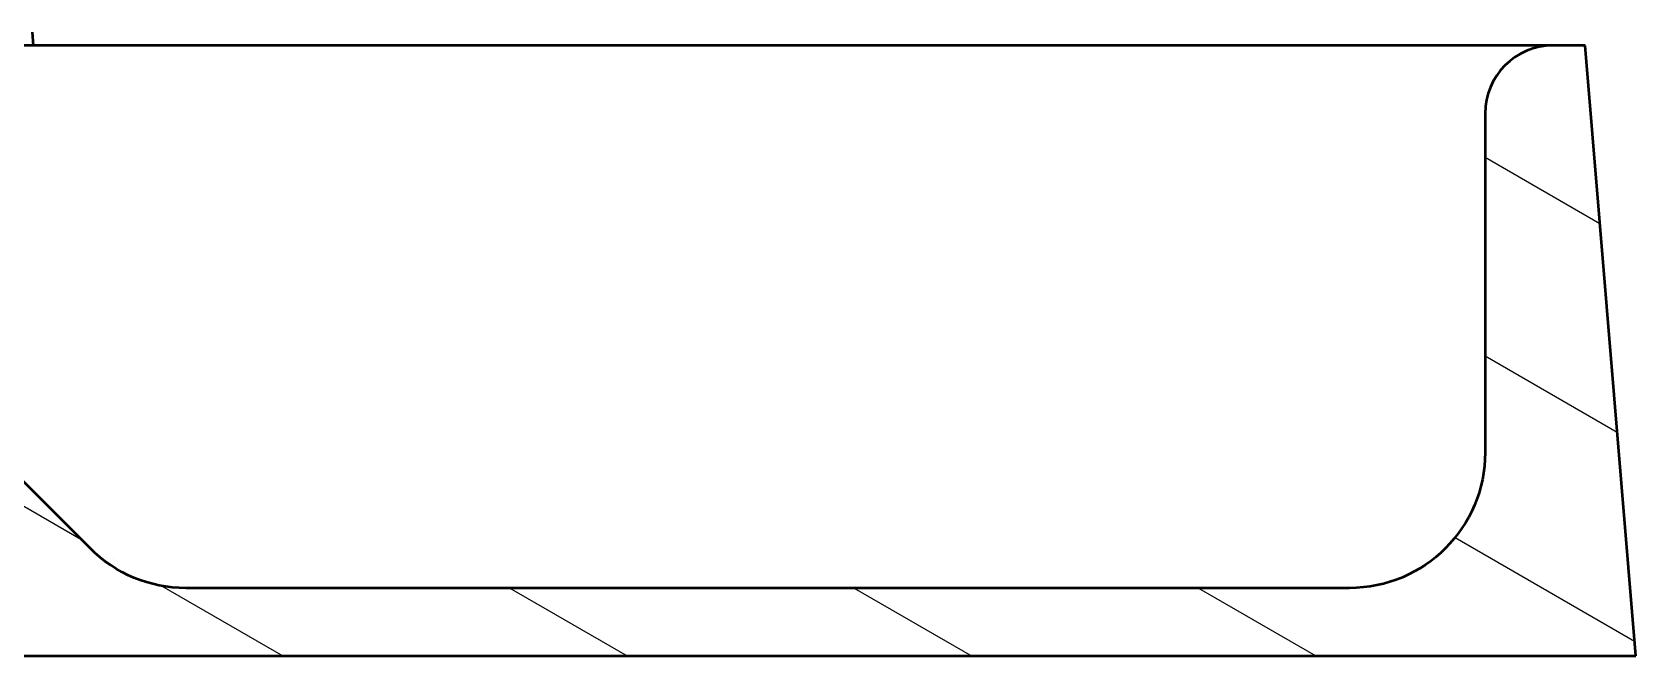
# Model space of a CAD drawing. Header units: inches. Extents: x 0.5 to 16.8, y 0.4 to 9.6.
# Drawn here: x 3.137 to 4.302, y 5.734 to 6.186 of the extents above; entities that cross this region are included whole.
import ezdxf

# ---------------------------------------------------------------- set-up
doc = ezdxf.new("R2010")
doc.units = ezdxf.units.IN
doc.header["$LTSCALE"] = 0.75
doc.header["$MEASUREMENT"] = 0
doc.layers.add('Hatching', color=7, linetype='Continuous', lineweight=25)
doc.layers.add('Visible', color=7, linetype='Continuous', lineweight=50)

msp = doc.modelspace()

# ---------------------------------------------------------------- hatches: boundary and pattern name
at = {"layer": 'Hatching'}
h = msp.add_hatch(dxfattribs=at)
h.set_pattern_fill('ANSI31', color=256, angle=105, style=0)
edge = h.paths.add_edge_path(flags=0)
edge.add_line((2.7418, 5.7336), (4.3018, 5.7336))
edge.add_line((4.3018, 5.7336), (4.2649, 6.1765))
edge.add_line((4.2649, 6.1765), (4.2415, 6.1765))
edge.add_ellipse((4.2415, 6.1273), major_axis=(0, 0.0492), ratio=1, start_angle=0, end_angle=90)
edge.add_line((4.1923, 6.1273), (4.1923, 5.8813))
edge.add_ellipse((4.0939, 5.8813), major_axis=(0.0984, 0), ratio=1, start_angle=270, end_angle=360, ccw=False)
edge.add_line((4.0939, 5.7828), (3.2488, 5.7828))
edge.add_ellipse((3.2488, 5.8813), major_axis=(0, -0.0984), ratio=1, start_angle=-45, end_angle=0, ccw=False)
edge.add_line((3.1792, 5.8117), (2.8288, 6.1621))
edge.add_ellipse((2.794, 6.1273), major_axis=(0.0348, 0.0348), ratio=1, start_angle=0, end_angle=45)
edge.add_line((2.794, 6.1765), (2.7418, 6.1765))
edge.add_line((2.7418, 6.1765), (2.7418, 5.7336))

# ---------------------------------------------------------------- linework, layer by layer
at = {"layer": 'Visible', "extrusion": (-4.93038e-32, 1, -3.94746e-16)}
for p, q in [((3.1371, 6.1863, -0.2287), (3.1379, 6.1765, -0.2287)), ((4.0939, 6.1765, -0.1303), (3.0028, 6.1765, -0.1303)), ((4.2649, 6.1765, 0.4111), (4.2415, 6.1765, 0.4111)), ((4.3018, 5.7336, 0.4111), (4.2649, 6.1765, 0.4111)), ((3.1792, 5.8117, 0.4111), (2.8288, 6.1621, 0.4111)), ((4.1923, 6.1273, 0.4111), (4.1923, 5.8813, 0.4111)), ((4.0939, 5.7828, 0.4111), (3.2488, 5.7828, 0.4111)), ((2.7418, 5.7336, 0.4111), (4.3018, 5.7336, 0.4111))]:
    msp.add_line(p, q, dxfattribs=at)
msp.add_arc((-4.0939, 0.0174, 6.1765), 0.1476, 180, 270, dxfattribs=at)
at = {"layer": 'Visible'}
msp.add_arc((4.2415, 6.1273, 0.4111), 0.0492, 90, 180, dxfattribs=at)
at = {"layer": 'Visible', "extrusion": (-1.11022e-16, -2.83724e-16, -1)}
msp.add_arc((-4.0939, 5.8813, -0.4111), 0.0984, 180, 270, dxfattribs=at)
at = {"layer": 'Visible', "extrusion": (-3.00549e-16, -3.62228e-16, -1)}
msp.add_arc((-3.2488, 5.8813, -0.4111), 0.0984, 270, 315, dxfattribs=at)

doc.saveas('drawing.dxf')
